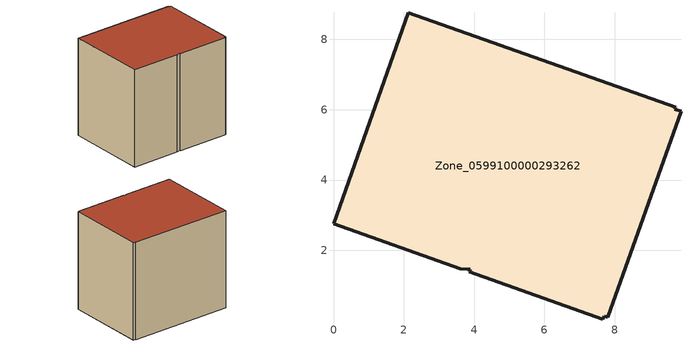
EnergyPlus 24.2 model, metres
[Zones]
Zone_0599100000293262
 floor ground (C_G): 3.86,1.39 3.88,1.47 3.6,1.47 0,2.75 2.13,8.76 9.73,6.07 9.71,6.02 9.88,5.96 7.8,0.09 7.7,0.13 7.67,0.04 z0.45
 wall outside (C_F): 9.71,6.02 9.73,6.07 2.13,8.76 0,2.75 3.6,1.47 3.88,1.47 3.86,1.39 7.67,0.04 7.7,0.13 7.8,0.09 9.88,5.96 9.71,6.02 z0.45:8.06
 roof outside (C_R): 3.88,1.47 3.86,1.39 7.67,0.04 7.7,0.13 7.8,0.09 9.88,5.96 9.71,6.02 9.73,6.07 2.13,8.76 0,2.75 3.6,1.47 z8.06
[BUILDING]
Pand.0599100000293262: North Axis=0; Terrain=City; Loads Convergence Tolerance Value=0.04; Temperature Convergence Tolerance Value=0.4; Solar Distribution=FullExterior; Maximum Number of Warmup Days=25; Minimum Number of Warmup Days=1
[Site:Location]
Rotterdam.The.Hague.AP_ZH_NLD Design_Conditions: Latitude=51.96; Longitude=4.45; Time Zone=1; Elevation=-4.5
[SITE:GROUNDTEMPERATURE:BUILDINGSURFACE]
18, 18, 18, 18, 18, 18, 18, 18, 18, 18, 18, 18
[MATERIAL] Thermal Absorptance=0.9; Solar Absorptance=0.7; Visible Absorptance=0.7
Name | Roughness | Thickness | Conductivity | Density | Specific Heat
G.TC.1965-1974 | MediumSmooth | 0.15 | 0.882353 | 540 | 1210
F.TC.1965-1974 | Rough | 0.3 | 0.697674 | 1920 | 840
R.TC.1965-1974 | MediumRough | 0.2 | 0.232558 | 1500 | 1000
[CONSTRUCTION]
C_G: G.TC.1965-1974
C_F: F.TC.1965-1974
C_R: R.TC.1965-1974
[ZONE]
Zone_0599100000293262: Type=1; Multiplier=1; Ceiling Height=Autocalculate; Volume=Autocalculate; Floor Area=autocalculate; Part of Total Floor Area=Yes
[ZONEINFILTRATION:DESIGNFLOWRATE]
Infil_Zone_0599100000293262: Zone or ZoneList or Space or SpaceList=Zone_0599100000293262; Schedule=AlwaysOn; Design Flow Rate Calculation Method=Flow/Area; Flow Rate per Floor Area=0.003; Constant Term Coefficient=1; Temperature Term Coefficient=0; Velocity Term Coefficient=0; Velocity Squared Term Coefficient=0
[HVACTEMPLATE:ZONE:IDEALLOADSAIRSYSTEM]
Zone_0599100000293262: Maximum Heating Supply Air Temperature=50; Minimum Cooling Supply Air Temperature=13; Maximum Heating Supply Air Humidity Ratio=0.0156; Minimum Cooling Supply Air Humidity Ratio=0.0077; Heating Limit=NoLimit; Cooling Limit=NoLimit; Dehumidification Control Type=ConstantSensibleHeatRatio; Cooling Sensible Heat Ratio=0.7; Dehumidification Setpoint=60; Humidification Control Type=None; Humidification Setpoint=30; Outdoor Air Method=None; Outdoor Air Flow Rate per Person=0.00944; Outdoor Air Flow Rate per Zone Floor Area=0; Outdoor Air Flow Rate per Zone=0; Demand Controlled Ventilation Type=None; Outdoor Air Economizer Type=NoEconomizer; Heat Recovery Type=None; Sensible Heat Recovery Effectiveness=0.7; Latent Heat Recovery Effectiveness=0.65
[ZONECONTROL:THERMOSTAT]
ThermostatControl_Zone_0599100000293262: Zone or ZoneList=Zone_0599100000293262; Control Type Schedule=DualSetpointControlType; Control 1=Thermostat_Zone_0599100000293262; Temperature Difference Between Cutout And Setpoint=0
[THERMOSTATSETPOINT:DUALSETPOINT]
Thermostat_Zone_0599100000293262: Heating Setpoint Temperature Schedule=HeatingSetpoint_Zone_0599100000293262; Cooling Setpoint Temperature Schedule=CoolingSetpoint_Zone_0599100000293262
[SCHEDULE:COMPACT]
HeatingSetpoint_Zone_0599100000293262: Through: 12/31, For: AllDays, Until: 24:00, 21
CoolingSetpoint_Zone_0599100000293262: Through: 12/31, For: AllDays, Until: 24:00, 24
DualSetpointControlType: Through: 12/31, For: AllDays, Until: 24:00, 4
AlwaysOn: Through: 12/31, For: AllDays, Until: 24:00, 1
